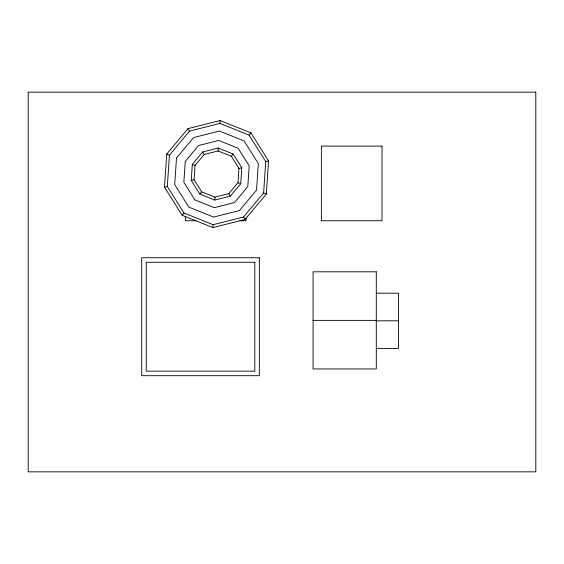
<?xml version="1.0" encoding="UTF-8"?>
<svg xmlns="http://www.w3.org/2000/svg" width="564" height="564" viewBox="0 0 564 564"><rect width="100%" height="100%" fill="white"/><g stroke="black" fill="none" stroke-linecap="round" stroke-linejoin="round"><path stroke-width="0.85" d="M164.491 187.185L166.711 154.099L187.96 128.634L220.108 120.527L250.895 132.864L268.542 160.937L266.321 194.023L245.079 219.481L212.924 227.595L182.144 215.258L164.491 187.185L167.318 186.472L184.005 213.023L213.114 224.691L243.528 217.02L263.621 192.937L265.722 161.649L249.027 135.099L219.918 123.431L189.511 131.102L169.419 155.185L167.318 186.472M191.245 180.438L192.324 164.364L202.645 151.991L218.261 148.05L233.214 154.042L241.794 167.684L240.708 183.758L230.394 196.124L214.771 200.065L199.818 194.072L191.245 180.438L194.065 179.726L201.686 191.838L214.969 197.16L228.843 193.663L238.008 182.673L238.967 168.396L231.353 156.284L218.071 150.962L204.196 154.458L195.024 165.442L194.065 179.726M212.924 227.595L213.114 224.691M214.771 200.065L214.969 197.16M218.071 150.962L218.261 148.05M219.918 123.431L220.108 120.527M182.144 215.258L184.005 213.023M199.818 194.072L201.686 191.838M231.353 156.284L233.214 154.042M249.027 135.099L250.895 132.864M238.967 168.396L241.794 167.684M265.722 161.649L268.542 160.937M195.912 220.75L185.373 220.75L185.373 216.357M239.841 220.75L245.989 220.75L245.989 218.113M376.294 293.209L398.551 293.209L398.551 348.411L376.294 348.411M313.083 320.38L376.294 320.38M376.294 320.81L398.551 320.81M166.711 154.099L169.419 155.185M192.324 164.364L195.024 165.442M238.008 182.673L240.708 183.758M263.621 192.937L266.321 194.023M187.96 128.634L189.511 131.102M202.645 151.991L204.196 154.458M228.843 193.663L230.394 196.124M243.528 217.02L245.079 219.481M176.497 158.019L174.706 184.604L188.891 207.164L213.629 217.077L239.467 210.562L256.542 190.103L258.326 163.511L244.142 140.951L219.403 131.038L193.565 137.56L176.497 158.019M185.246 161.523L183.85 182.299L194.932 199.931L214.257 207.672L234.448 202.582L247.786 186.592L249.182 165.816L238.1 148.191L218.776 140.443L198.584 145.54L185.246 161.523M535.8 92.165L28.2 92.165L28.2 471.835L535.8 471.835L535.8 92.165M382.018 146.125L321.395 146.125L321.395 220.75L382.018 220.75L382.018 146.125M259.348 257.741L141.705 257.741L141.705 375.687L259.348 375.687L259.348 257.741M254.815 262.274L146.238 262.274L146.238 371.154L254.815 371.154L254.815 262.274M376.294 271.813L313.083 271.813L313.083 368.948L376.294 368.948L376.294 271.813"/></g></svg>
